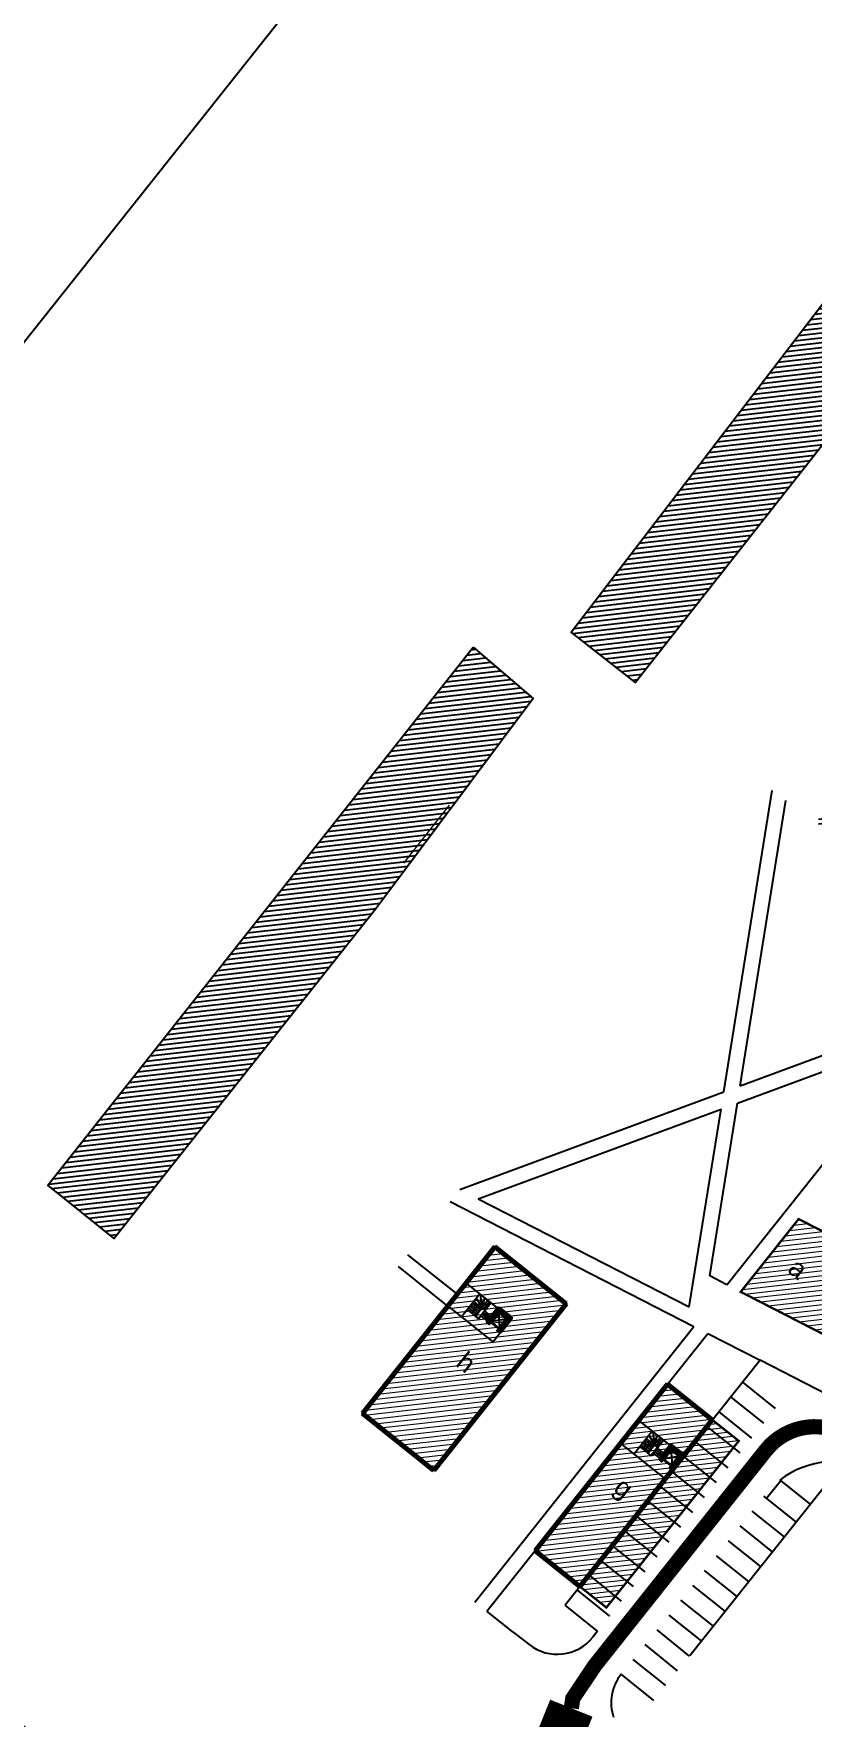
# Model space of a CAD drawing. Header units: metres. Extents: x -664657 to -643449, y -1076720 to -1062383.
# Drawn here: x -662021.6 to -661919.1, y -1064959.8 to -1064738.4 of the extents above; entities that cross this region are included whole.
import ezdxf

# ---------------------------------------------------------------- set-up
doc = ezdxf.new("R2010")
doc.units = ezdxf.units.M
doc.header["$LTSCALE"] = 0.1
doc.linetypes.add('DIVIDE', pattern=[31.75, 12.7, -6.35, 0, -6.35, 0, -6.35])
doc.linetypes.add('EVENDASH', pattern=[6.35, 3.175, -3.175])
doc.layers.get('0').update_dxf_attribs({"color": 8, "lineweight": 9})
for name, color, linetype in [('AA_THER_DOPRAVA', 142, 'Continuous'), ('AA_THER_katastr', 7, 'Continuous'), ('AA_THER_KOMUNIKACE', 201, 'Continuous'), ('AA_THER_popis', 6, 'Continuous'), ('AA_THER_slabá', 4, 'Continuous'), ('AA_THER_SRAFY KATASTR', 14, 'Continuous'), ('AA_THER_čerchovaná', 84, 'DIVIDE')]:
    doc.layers.add(name, color=color, linetype=linetype)
doc.layers.add('AA_THER_silná', color=1, linetype='Continuous', lineweight=70)
doc.layers.add('FLOATING-WINDOWS', color=2, linetype='Continuous', plot=False)
doc.styles.get("Standard").update_dxf_attribs({"font": 'arial.ttf', "width": 0.8})
pattern_1 = [(6.512676, (-657595.7517, -1068253.89746), (-0.07202362, 0.63090221), [])]

msp = doc.modelspace()

# ---------------------------------------------------------------- hatches: boundary and pattern name
at = {"layer": 'AA_THER_SRAFY KATASTR'}
h = msp.add_hatch(dxfattribs=at)
h.set_pattern_fill('ANSI31', color=256, scale=0.2, style=0)
h.set_pattern_definition(pattern_1)
h.paths.add_polyline_path([(-661917.439, -1064773.47), (-661908.626, -1064780.845), (-661942.376, -1064823.715), (-661950.876, -1064817.09)])
h.paths.add_polyline_path([(-661885.251, -1064799.47), (-661876.439, -1064806.699), (-661887.126, -1064820.449), (-661898.189, -1064834.595), (-661907.876, -1064847.458), (-661909.343, -1064849.407), (-661911.814, -1064847.458), (-661918.601, -1064842.062), (-661907.314, -1064827.47), (-661896.251, -1064813.22)])
h.paths.add_polyline_path([(-661963.751, -1064819.073), (-661955.876, -1064825.823), (-661976.564, -1064853.481), (-662011.001, -1064896.833), (-662019.751, -1064889.833)])
h.paths.add_polyline_path([(-661862.064, -1064791.595), (-661791.876, -1064847.47), (-661791.001, -1064848.095), (-661784.064, -1064839.595), (-661797.751, -1064828.72), (-661812.126, -1064817.345), (-661826.314, -1064806.095), (-661840.751, -1064794.72), (-661855.126, -1064783.345)])
at = {"layer": 'AA_THER_SRAFY KATASTR', "lineweight": 5}
h = msp.add_hatch(dxfattribs=at)
h.set_pattern_fill('ANSI31', color=1, scale=0.2, style=0)
h.set_pattern_definition(pattern_1)
h.paths.add_polyline_path([(-661833.605, -1064848.716), (-661819.515, -1064859.918), (-661818.271, -1064858.353), (-661808.878, -1064865.821), (-661864.991, -1064936.397), (-661875.886, -1064930.817), (-661873.346, -1064927.624), (-661880.004, -1064924.214), (-661895.741, -1064916.155), (-661898.281, -1064919.348), (-661928.543, -1064903.85), (-661920.925, -1064894.269), (-661913.662, -1064897.989), (-661902.217, -1064883.593), (-661908.478, -1064878.615), (-661901.01, -1064869.222), (-661875.931, -1064889.161), (-661868.463, -1064879.768), (-661887.28, -1064864.807), (-661883.546, -1064860.111), (-661889.808, -1064855.132), (-661882.34, -1064845.739), (-661876.078, -1064850.718), (-661864.876, -1064836.628), (-661871.138, -1064831.65), (-661863.67, -1064822.257), (-661832.36, -1064847.15)])
h = msp.add_hatch(dxfattribs=at)
h.set_pattern_fill('ANSI31', color=1, scale=0.2, style=0)
h.set_pattern_definition(pattern_1)
h.paths.add_polyline_path([(-661955.619, -1064937.905), (-661946.226, -1064945.373), (-661928.8, -1064923.456), (-661938.193, -1064915.988)])
h.paths.add_polyline_path([(-661951.5, -1064905.408), (-661960.893, -1064897.94), (-661978.318, -1064919.857), (-661968.925, -1064927.325)])

# ---------------------------------------------------------------- linework, layer by layer
msp.add_line((-661972.866, -1064847.47), (-661966.876, -1064839.823))
at = {"layer": 'AA_THER_DOPRAVA', "const_width": 2}
msp.add_lwpolyline([(-661950.838, -1064958.605), (-661950.648, -1064957.333), (-661947.749, -1064953.003), (-661925.24, -1064924.691, -0.4101755), (-661913.77, -1064923.302), (-661849.018, -1064954.879), (-661845.374, -1064957.326), (-661840.465, -1064962.491), (-661837.962, -1064966.373), (-661807.742, -1065010.647), (-661804.216, -1065015.03), (-661800.198, -1065018.939), (-661772.239, -1065045.263)], format="xyb", dxfattribs=at)
at = {"layer": 'AA_THER_DOPRAVA', "color": 136, "linetype": 'EVENDASH', "ltscale": 5, "const_width": 6}
msp.add_lwpolyline([(-662041.291, -1065076.615), (-661954.282, -1064967.18), (-661950.838, -1064958.605)], dxfattribs=at)
at = {"layer": 'AA_THER_katastr'}
for points in [[(-661917.439, -1064773.47), (-661908.626, -1064780.845), (-661942.376, -1064823.715), (-661950.876, -1064817.09)], [(-661963.751, -1064819.073), (-661955.876, -1064825.823), (-661976.564, -1064853.481), (-662011.001, -1064896.833), (-662019.751, -1064889.833), (-661963.751, -1064819.073)]]:
    msp.add_lwpolyline(points, close=True, dxfattribs=at)
at = {"layer": 'AA_THER_KOMUNIKACE'}
for p, q in [((-661930.359, -1064902.92), (-661872.369, -1064829.984)), ((-661930.771, -1064877.549), (-661924.41, -1064837.905)), ((-661928.617, -1064876.754), (-661922.595, -1064839.22)), ((-661928.617, -1064876.754), (-661901.632, -1064866.789)), ((-661928.981, -1064879.021), (-661904.031, -1064869.807)), ((-661965.498, -1064890.373), (-661930.771, -1064877.549)), ((-661963.079, -1064891.612), (-661931.134, -1064879.816)), ((-661935.309, -1064905.834), (-661931.134, -1064879.816)), ((-661932.629, -1064901.758), (-661928.981, -1064879.021)), ((-661966.773, -1064891.967), (-661934.706, -1064908.389)), ((-661963.079, -1064891.612), (-661935.309, -1064905.834)), ((-661965.827, -1064904.147), (-661972.352, -1064898.959)), ((-661967.072, -1064905.712), (-661973.601, -1064900.521)), ((-661930.359, -1064902.92), (-661932.629, -1064901.758)), ((-661963.545, -1064944.66), (-661934.706, -1064908.389)), ((-661938.193, -1064915.988), (-661932.891, -1064909.319)), ((-661932.891, -1064909.319), (-661925.986, -1064912.855)), ((-661925.986, -1064912.855), (-661951.669, -1064945.038)), ((-661900.183, -1064926.069), (-661925.986, -1064912.855)), ((-661928.289, -1064915.741), (-661923.99, -1064919.172)), ((-661931.408, -1064919.65), (-661927.109, -1064923.08)), ((-661929.849, -1064917.696), (-661925.55, -1064921.126)), ((-661932.967, -1064921.604), (-661928.668, -1064925.034)), ((-661934.527, -1064923.558), (-661930.228, -1064926.988)), ((-661936.086, -1064925.512), (-661931.787, -1064928.942)), ((-661915.001, -1064926.345), (-661935.251, -1064951.72)), ((-661937.645, -1064927.466), (-661933.347, -1064930.896)), ((-661923.276, -1064928.698), (-661925.147, -1064931.043)), ((-661923.276, -1064928.698), (-661923.388, -1064928.609)), ((-661923.276, -1064928.698), (-661919.368, -1064931.817)), ((-661939.205, -1064929.42), (-661934.906, -1064932.85)), ((-661925.538, -1064930.731), (-661921.239, -1064934.161)), ((-661940.764, -1064931.374), (-661936.465, -1064934.805)), ((-661927.097, -1064932.685), (-661922.799, -1064936.116)), ((-661943.883, -1064935.282), (-661939.584, -1064938.713)), ((-661942.324, -1064933.328), (-661938.025, -1064936.759)), ((-661928.657, -1064934.639), (-661924.358, -1064938.07)), ((-661945.442, -1064937.236), (-661941.143, -1064940.667)), ((-661930.216, -1064936.593), (-661925.917, -1064940.024)), ((-661955.619, -1064937.905), (-661961.968, -1064945.89)), ((-661947.002, -1064939.19), (-661942.703, -1064942.621)), ((-661931.776, -1064938.547), (-661927.477, -1064941.978)), ((-661944.228, -1064944.532), (-661948.51, -1064941.08)), ((-661933.335, -1064940.501), (-661929.036, -1064943.932)), ((-661945.788, -1064946.486), (-661950.069, -1064943.034)), ((-661934.894, -1064942.455), (-661930.595, -1064945.886)), ((-661961.968, -1064945.89), (-661958.526, -1064948.627)), ((-661947.374, -1064948.474), (-661951.669, -1064945.038)), ((-661938.013, -1064946.363), (-661933.714, -1064949.794)), ((-661936.454, -1064944.409), (-661932.155, -1064947.84)), ((-661958.501, -1064948.595), (-661956.382, -1064950.248)), ((-661947.374, -1064948.474), (-661948.002, -1064949.26)), ((-661935.277, -1064951.751), (-661939.558, -1064948.299)), ((-661936.846, -1064953.697), (-661941.127, -1064950.245)), ((-661938.415, -1064955.643), (-661942.697, -1064952.191)), ((-661944.266, -1064954.137), (-661944.266, -1064954.137)), ((-661939.985, -1064957.589), (-661944.266, -1064954.137))]:
    msp.add_line(p, q, dxfattribs=at)
for centre, radius, start, end in [((-661916.099, -1064938.141), 12, 62.88205, 127.40297), ((-661952.691, -1064945.518), 6, 232.03619, 321.4091), ((-661939.596, -1064957.903), 6, 141.1155, 198.51379)]:
    msp.add_arc(centre, radius, start, end, dxfattribs=at)
at = {"layer": 'AA_THER_silná'}
for p, q in [((-661960.893, -1064897.94), (-661978.318, -1064919.857)), ((-661951.5, -1064905.408), (-661960.893, -1064897.94)), ((-661951.5, -1064905.408), (-661968.925, -1064927.325)), ((-661960.429, -1064906.076), (-661961.767, -1064907.759)), ((-661961.29, -1064907.882), (-661961.414, -1064908.039)), ((-661960.429, -1064908.567), (-661960.553, -1064908.723)), ((-661938.193, -1064915.988), (-661955.619, -1064937.905)), ((-661932.254, -1064920.71), (-661938.193, -1064915.988)), ((-661968.925, -1064927.325), (-661978.318, -1064919.857)), ((-661932.289, -1064920.672), (-661949.714, -1064942.589)), ((-661937.729, -1064924.124), (-661939.067, -1064925.806)), ((-661938.59, -1064925.93), (-661938.715, -1064926.086)), ((-661937.729, -1064926.614), (-661937.854, -1064926.771)), ((-661949.719, -1064942.595), (-661955.619, -1064937.905))]:
    msp.add_line(p, q, dxfattribs=at)
at = {"layer": 'AA_THER_silná', "const_width": 0.25}
for points in [[(-661958.746, -1064907.414), (-661962.894, -1064904.115), (-661965.29, -1064907.129), (-661961.142, -1064910.427)], [(-661936.046, -1064925.462), (-661940.195, -1064922.163), (-661942.591, -1064925.177), (-661938.442, -1064928.475)]]:
    msp.add_lwpolyline(points, close=True, dxfattribs=at)
for points in [[(-661962.894, -1064904.115), (-661964.676, -1064902.698)], [(-661965.29, -1064907.129), (-661967.072, -1064905.712)], [(-661940.195, -1064922.163), (-661941.976, -1064920.746)], [(-661942.591, -1064925.177), (-661944.373, -1064923.76)]]:
    msp.add_lwpolyline(points, dxfattribs=at)
at = {"layer": 'AA_THER_silná'}
for points in [[(-661961.414, -1064908.039), (-661961.767, -1064907.759), (-661960.429, -1064906.076), (-661958.863, -1064907.32), (-661960.201, -1064909.003), (-661960.553, -1064908.723)], [(-661961.29, -1064907.882), (-661961.486, -1064907.726), (-661960.396, -1064906.357), (-661959.144, -1064907.352), (-661960.233, -1064908.722), (-661960.429, -1064908.567)], [(-661938.715, -1064926.086), (-661939.067, -1064925.806), (-661937.729, -1064924.124), (-661936.163, -1064925.368), (-661937.501, -1064927.051), (-661937.854, -1064926.771)], [(-661938.59, -1064925.93), (-661938.786, -1064925.774), (-661937.697, -1064924.405), (-661936.444, -1064925.4), (-661937.534, -1064926.77), (-661937.729, -1064926.614)]]:
    msp.add_lwpolyline(points, dxfattribs=at)
at = {"layer": 'AA_THER_slabá'}
for p, q in [((-661962.584, -1064905.895), (-661962.777, -1064904.209)), ((-661963.456, -1064906.991), (-661964.395, -1064906.244)), ((-661963.288, -1064906.779), (-661964.227, -1064906.032)), ((-661963.12, -1064906.568), (-661964.059, -1064905.821)), ((-661963.925, -1064906.617), (-661962.681, -1064905.052)), ((-661962.952, -1064906.357), (-661963.891, -1064905.61)), ((-661962.783, -1064906.145), (-661963.723, -1064905.398)), ((-661962.615, -1064905.934), (-661963.555, -1064905.187)), ((-661962.584, -1064905.895), (-661963.487, -1064907.03)), ((-661962.576, -1064905.965), (-661963.416, -1064907.022)), ((-661962.584, -1064905.895), (-661963.246, -1064904.799)), ((-661962.185, -1064906.276), (-661963.025, -1064907.333)), ((-661962.115, -1064906.268), (-661963.017, -1064907.403)), ((-661962.681, -1064905.052), (-661961.788, -1064905.761)), ((-661962.584, -1064905.895), (-661962.201, -1064904.666)), ((-661962.584, -1064905.895), (-661961.838, -1064904.955)), ((-661962.584, -1064905.895), (-661962.115, -1064906.268)), ((-661962.576, -1064905.965), (-661962.185, -1064906.276)), ((-661962.373, -1064906.063), (-661961.626, -1064905.123)), ((-661961.431, -1064907.336), (-661962.37, -1064906.589)), ((-661961.263, -1064907.124), (-661962.202, -1064906.378)), ((-661962.162, -1064906.231), (-661961.415, -1064905.291)), ((-661960.233, -1064908.722), (-661960.396, -1064906.357)), ((-661963.017, -1064907.403), (-661963.487, -1064907.03)), ((-661963.025, -1064907.333), (-661963.416, -1064907.022)), ((-661961.767, -1064907.759), (-661962.706, -1064907.012)), ((-661961.599, -1064907.547), (-661962.538, -1064906.8)), ((-661961.732, -1064906.751), (-661962.236, -1064907.385)), ((-661961.486, -1064907.726), (-661959.144, -1064907.352)), ((-661961.352, -1064907.96), (-661960.491, -1064908.645)), ((-661961.29, -1064907.882), (-661960.429, -1064908.567)), ((-661940.756, -1064925.038), (-661941.695, -1064924.292)), ((-661940.588, -1064924.827), (-661941.527, -1064924.08)), ((-661940.42, -1064924.616), (-661941.359, -1064923.869)), ((-661941.226, -1064924.665), (-661939.981, -1064923.1)), ((-661940.252, -1064924.404), (-661941.191, -1064923.658)), ((-661940.084, -1064924.193), (-661941.023, -1064923.446)), ((-661939.916, -1064923.982), (-661940.855, -1064923.235)), ((-661939.885, -1064923.943), (-661940.787, -1064925.078)), ((-661939.877, -1064924.013), (-661940.717, -1064925.07)), ((-661939.885, -1064923.943), (-661940.547, -1064922.847)), ((-661939.885, -1064923.943), (-661940.077, -1064922.256)), ((-661939.981, -1064923.1), (-661939.089, -1064923.809)), ((-661939.885, -1064923.943), (-661939.502, -1064922.714)), ((-661939.885, -1064923.943), (-661939.138, -1064923.003)), ((-661939.885, -1064923.943), (-661939.415, -1064924.316)), ((-661939.877, -1064924.013), (-661939.485, -1064924.324)), ((-661939.673, -1064924.111), (-661938.927, -1064923.171)), ((-661939.462, -1064924.279), (-661938.715, -1064923.339)), ((-661940.317, -1064925.451), (-661940.787, -1064925.078)), ((-661940.325, -1064925.381), (-661940.717, -1064925.07)), ((-661939.485, -1064924.324), (-661940.325, -1064925.381)), ((-661939.415, -1064924.316), (-661940.317, -1064925.451)), ((-661939.067, -1064925.806), (-661940.006, -1064925.06)), ((-661938.899, -1064925.595), (-661939.838, -1064924.848)), ((-661938.731, -1064925.384), (-661939.67, -1064924.637)), ((-661939.033, -1064924.799), (-661939.537, -1064925.433)), ((-661938.563, -1064925.172), (-661939.502, -1064924.426)), ((-661938.786, -1064925.774), (-661936.444, -1064925.4)), ((-661938.653, -1064926.008), (-661937.791, -1064926.693)), ((-661938.59, -1064925.93), (-661937.729, -1064926.614)), ((-661937.534, -1064926.77), (-661937.697, -1064924.405))]:
    msp.add_line(p, q, dxfattribs=at)
at = {"layer": 'AA_THER_SRAFY KATASTR', "const_width": 0.3}
msp.add_lwpolyline([(-661898.281, -1064919.348), (-661928.543, -1064903.85), (-661920.925, -1064894.269), (-661913.662, -1064897.989)], dxfattribs=at)
for points in [[(-661960.893, -1064897.94), (-661951.5, -1064905.408), (-661968.925, -1064927.325), (-661978.318, -1064919.857)], [(-661955.619, -1064937.905), (-661946.226, -1064945.373), (-661928.8, -1064923.456), (-661938.193, -1064915.988)]]:
    msp.add_lwpolyline(points, close=True, dxfattribs=at)
at = {"layer": 'AA_THER_čerchovaná', "const_width": 0.2}
msp.add_lwpolyline([(-661928.543, -1064903.85), (-661898.281, -1064919.348), (-661890.663, -1064909.767), (-661920.925, -1064894.269)], close=True, dxfattribs=at)
msp.add_lwpolyline([(-661949.719, -1064942.595), (-661946.226, -1064945.373), (-661928.8, -1064923.456), (-661932.254, -1064920.71)], dxfattribs=at)
at = {"layer": 'FLOATING-WINDOWS', "linetype": 'ByBlock', "lineweight": -3}
msp.add_lwpolyline([(-662111.597, -1064890.538), (-661782.843, -1065151.922), (-661598.008, -1064919.446), (-661926.761, -1064658.063)], close=True, dxfattribs=at)

# ---------------------------------------------------------------- texts
at = {"layer": 'AA_THER_popis'}
for s, p in [('a', (-661922.529, -1064901.142)), ('h', (-661966.205, -1064913.48)), ('g', (-661945.455, -1064929.978))]:
    msp.add_text(s, height=2.5, rotation=321.51268, dxfattribs=at).set_placement(p)

doc.saveas('drawing.dxf')
